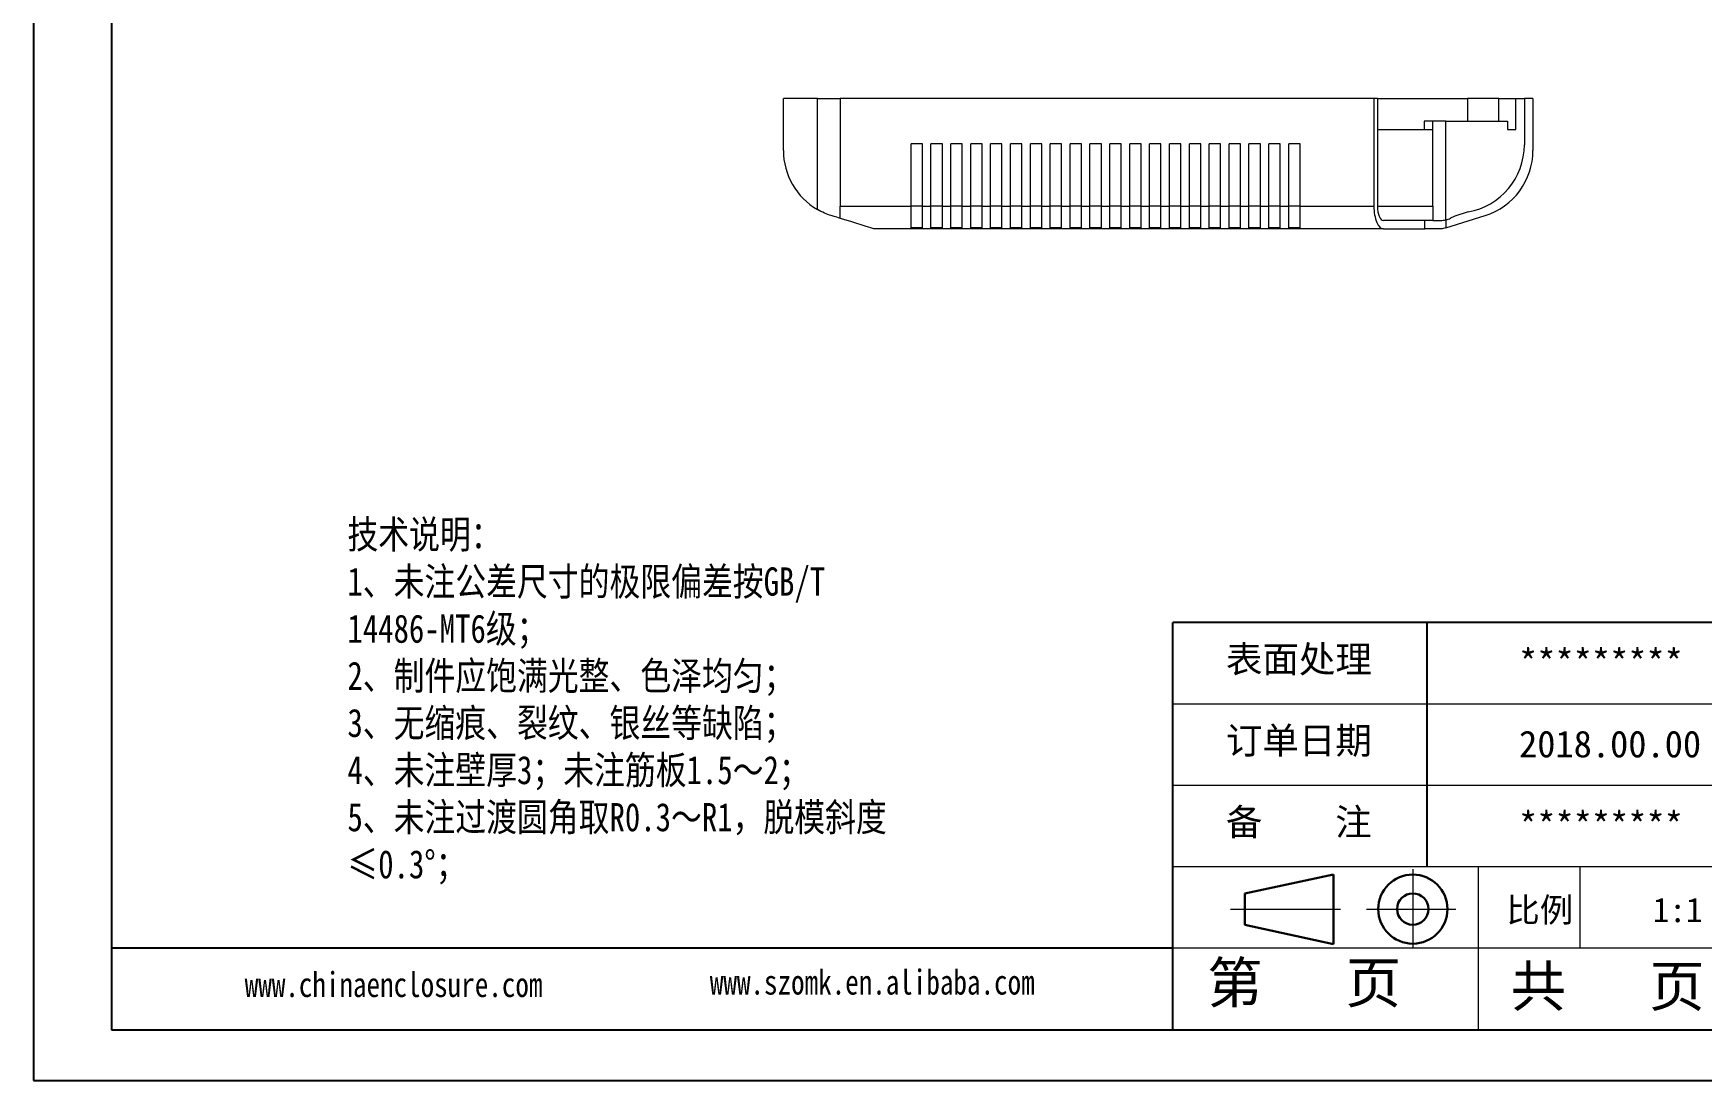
# Model space of a CAD drawing. Header units: inches. Extents: x 1696 to 3185, y 390 to 766.
# Drawn here: x 2652.8 to 2946.6, y 389.6 to 574 of the extents above; entities that cross this region are included whole.
import ezdxf

# ---------------------------------------------------------------- set-up
doc = ezdxf.new("R2010")
doc.units = ezdxf.units.IN
doc.header["$LTSCALE"] = 15
doc.linetypes.add('CENTER2', pattern=[28.575, 19.05, -3.175, 3.175, -3.175])
doc.layers.add('文字', color=81, linetype='Continuous')
for name, color, linetype, lineweight in [('粗实线', 7, 'Continuous', 30), ('细实线', 3, 'Continuous', 9), ('细点划线', 2, 'CENTER2', 9)]:
    doc.layers.add(name, color=color, linetype=linetype, lineweight=lineweight)
doc.styles.get("Standard").update_dxf_attribs({"font": 'txt', "bigfont": 'gbcbig.shx'})
doc.styles.add('宋体', font='', dxfattribs={"width": 0.8, "height": 3.5})
doc.styles.get('宋体').set_extended_font_data('SimSun')

msp = doc.modelspace()

# ---------------------------------------------------------------- linework, layer by layer
for p, q in [((2652.777, 765.847), (2652.777, 389.613)), ((2666.545, 756.889), (2666.545, 398.571)), ((2652.777, 563.796), (2652.777, 389.613)), ((2960.93, 470.235), (2853.435, 470.235)), ((2853.435, 398.571), (2853.435, 470.235)), ((2898.225, 427.237), (2898.225, 470.235)), ((2853.435, 412.904), (2666.545, 412.904)), ((2666.545, 398.571), (3175.921, 398.571)), ((2652.777, 389.613), (3184.879, 389.613)), ((2652.777, 389.613), (2899.12, 389.613))]:
    msp.add_line(p, q)
at = {"color": 7, "linetype": 'Continuous', "lineweight": 15}
for p, q in [((2784.852, 553.353), (2784.852, 562.531)), ((2790.852, 562.531), (2784.852, 562.531)), ((2790.852, 542.961), (2790.852, 562.531)), ((2790.852, 562.531), (2794.852, 562.531)), ((2794.852, 562.531), (2794.852, 543.531)), ((2888.852, 562.531), (2794.852, 562.531)), ((2888.852, 562.531), (2888.852, 543.531)), ((2889.477, 562.531), (2888.852, 562.531)), ((2889.477, 562.531), (2889.477, 557.031)), ((2889.477, 562.531), (2905.352, 562.531)), ((2905.352, 562.531), (2905.352, 558.531)), ((2910.852, 562.531), (2905.352, 562.531)), ((2910.852, 562.531), (2913.852, 562.531)), ((2913.852, 557.031), (2913.852, 562.531)), ((2913.852, 562.531), (2915.352, 562.531)), ((2915.352, 562.531), (2915.352, 554.351)), ((2916.852, 562.531), (2915.352, 562.531)), ((2916.852, 562.531), (2916.852, 553.353)), ((2899.211, 558.531), (2897.711, 558.531)), ((2897.711, 558.531), (2897.711, 557.031)), ((2899.211, 557.031), (2899.211, 558.531)), ((2901.519, 558.531), (2899.211, 558.531)), ((2901.519, 541.141), (2901.519, 558.531)), ((2901.519, 558.531), (2912.352, 558.531)), ((2912.352, 558.531), (2912.352, 557.031)), ((2889.477, 557.031), (2889.477, 543.531)), ((2889.477, 557.031), (2899.211, 557.031)), ((2899.211, 543.531), (2899.211, 557.031)), ((2912.352, 557.031), (2913.852, 557.031)), ((2809.352, 554.531), (2807.352, 554.531)), ((2807.352, 543.531), (2807.352, 554.531)), ((2809.352, 543.531), (2809.352, 554.531)), ((2812.852, 554.531), (2810.852, 554.531)), ((2810.852, 543.531), (2810.852, 554.531)), ((2812.852, 543.531), (2812.852, 554.531)), ((2816.352, 554.531), (2814.352, 554.531)), ((2814.352, 543.531), (2814.352, 554.531)), ((2816.352, 543.531), (2816.352, 554.531)), ((2819.852, 554.531), (2817.852, 554.531)), ((2817.852, 543.531), (2817.852, 554.531)), ((2819.852, 543.531), (2819.852, 554.531)), ((2823.352, 554.531), (2821.352, 554.531)), ((2821.352, 543.531), (2821.352, 554.531)), ((2823.352, 543.531), (2823.352, 554.531)), ((2826.852, 554.531), (2824.852, 554.531)), ((2824.852, 543.531), (2824.852, 554.531)), ((2826.852, 543.531), (2826.852, 554.531)), ((2830.352, 554.531), (2828.352, 554.531)), ((2828.352, 543.531), (2828.352, 554.531)), ((2830.352, 543.531), (2830.352, 554.531)), ((2833.852, 554.531), (2831.852, 554.531)), ((2831.852, 543.531), (2831.852, 554.531)), ((2833.852, 543.531), (2833.852, 554.531)), ((2837.352, 554.531), (2835.352, 554.531)), ((2835.352, 543.531), (2835.352, 554.531)), ((2837.352, 543.531), (2837.352, 554.531)), ((2840.852, 554.531), (2838.852, 554.531)), ((2838.852, 543.531), (2838.852, 554.531)), ((2840.852, 543.531), (2840.852, 554.531)), ((2844.352, 554.531), (2842.352, 554.531)), ((2842.352, 543.531), (2842.352, 554.531)), ((2844.352, 543.531), (2844.352, 554.531)), ((2847.852, 554.531), (2845.852, 554.531)), ((2845.852, 543.531), (2845.852, 554.531)), ((2847.852, 543.531), (2847.852, 554.531)), ((2851.352, 554.531), (2849.352, 554.531)), ((2849.352, 543.531), (2849.352, 554.531)), ((2851.352, 543.531), (2851.352, 554.531)), ((2854.852, 554.531), (2852.852, 554.531)), ((2852.852, 543.531), (2852.852, 554.531)), ((2854.852, 543.531), (2854.852, 554.531)), ((2858.352, 554.531), (2856.352, 554.531)), ((2856.352, 543.531), (2856.352, 554.531)), ((2858.352, 543.531), (2858.352, 554.531)), ((2861.852, 554.531), (2859.852, 554.531)), ((2859.852, 543.531), (2859.852, 554.531)), ((2861.852, 543.531), (2861.852, 554.531)), ((2865.352, 554.531), (2863.352, 554.531)), ((2863.352, 543.531), (2863.352, 554.531)), ((2865.352, 543.531), (2865.352, 554.531)), ((2868.852, 554.531), (2866.852, 554.531)), ((2866.852, 543.531), (2866.852, 554.531)), ((2868.852, 543.531), (2868.852, 554.531)), ((2872.352, 554.531), (2870.352, 554.531)), ((2870.352, 543.531), (2870.352, 554.531)), ((2872.352, 543.531), (2872.352, 554.531)), ((2875.852, 554.531), (2873.852, 554.531)), ((2873.852, 543.531), (2873.852, 554.531)), ((2875.852, 543.531), (2875.852, 554.531)), ((2794.852, 543.531), (2807.352, 543.531)), ((2794.852, 541.406), (2794.852, 543.531)), ((2807.352, 539.531), (2807.352, 543.531)), ((2809.352, 543.531), (2807.352, 543.531)), ((2809.352, 543.531), (2810.852, 543.531)), ((2809.352, 539.531), (2809.352, 543.531)), ((2810.852, 539.531), (2810.852, 543.531)), ((2812.852, 543.531), (2810.852, 543.531)), ((2812.852, 543.531), (2814.352, 543.531)), ((2812.852, 539.531), (2812.852, 543.531)), ((2814.352, 539.531), (2814.352, 543.531)), ((2816.352, 543.531), (2814.352, 543.531)), ((2816.352, 543.531), (2817.852, 543.531)), ((2816.352, 539.531), (2816.352, 543.531)), ((2817.852, 539.531), (2817.852, 543.531)), ((2819.852, 543.531), (2817.852, 543.531)), ((2819.852, 543.531), (2821.352, 543.531)), ((2819.852, 539.531), (2819.852, 543.531)), ((2821.352, 539.531), (2821.352, 543.531)), ((2823.352, 543.531), (2821.352, 543.531)), ((2823.352, 543.531), (2824.852, 543.531)), ((2823.352, 539.531), (2823.352, 543.531)), ((2824.852, 539.531), (2824.852, 543.531)), ((2826.852, 543.531), (2824.852, 543.531)), ((2826.852, 543.531), (2828.352, 543.531)), ((2826.852, 539.531), (2826.852, 543.531)), ((2828.352, 539.531), (2828.352, 543.531)), ((2830.352, 543.531), (2828.352, 543.531)), ((2830.352, 543.531), (2831.852, 543.531)), ((2830.352, 539.531), (2830.352, 543.531)), ((2831.852, 539.531), (2831.852, 543.531)), ((2833.852, 543.531), (2831.852, 543.531)), ((2833.852, 543.531), (2835.352, 543.531)), ((2833.852, 539.531), (2833.852, 543.531)), ((2835.352, 539.531), (2835.352, 543.531)), ((2837.352, 543.531), (2835.352, 543.531)), ((2837.352, 543.531), (2838.852, 543.531)), ((2837.352, 539.531), (2837.352, 543.531)), ((2838.852, 539.531), (2838.852, 543.531)), ((2840.852, 543.531), (2838.852, 543.531)), ((2840.852, 543.531), (2842.352, 543.531)), ((2840.852, 539.531), (2840.852, 543.531)), ((2842.352, 539.531), (2842.352, 543.531)), ((2844.352, 543.531), (2842.352, 543.531)), ((2844.352, 543.531), (2845.852, 543.531)), ((2844.352, 539.531), (2844.352, 543.531)), ((2845.852, 539.531), (2845.852, 543.531)), ((2847.852, 543.531), (2845.852, 543.531)), ((2847.852, 543.531), (2849.352, 543.531)), ((2847.852, 539.531), (2847.852, 543.531)), ((2849.352, 539.531), (2849.352, 543.531)), ((2851.352, 543.531), (2849.352, 543.531)), ((2851.352, 543.531), (2852.852, 543.531)), ((2851.352, 539.531), (2851.352, 543.531)), ((2852.852, 539.531), (2852.852, 543.531)), ((2854.852, 543.531), (2852.852, 543.531)), ((2854.852, 543.531), (2856.352, 543.531)), ((2854.852, 539.531), (2854.852, 543.531)), ((2856.352, 539.531), (2856.352, 543.531)), ((2858.352, 543.531), (2856.352, 543.531)), ((2858.352, 543.531), (2859.852, 543.531)), ((2858.352, 539.531), (2858.352, 543.531)), ((2859.852, 539.531), (2859.852, 543.531)), ((2861.852, 543.531), (2859.852, 543.531)), ((2861.852, 543.531), (2863.352, 543.531)), ((2861.852, 539.531), (2861.852, 543.531)), ((2863.352, 539.531), (2863.352, 543.531)), ((2865.352, 543.531), (2863.352, 543.531)), ((2865.352, 543.531), (2866.852, 543.531)), ((2865.352, 539.531), (2865.352, 543.531)), ((2866.852, 539.531), (2866.852, 543.531)), ((2868.852, 543.531), (2866.852, 543.531)), ((2868.852, 543.531), (2870.352, 543.531)), ((2868.852, 539.531), (2868.852, 543.531)), ((2870.352, 539.531), (2870.352, 543.531)), ((2872.352, 543.531), (2870.352, 543.531)), ((2872.352, 543.531), (2873.852, 543.531)), ((2872.352, 539.531), (2872.352, 543.531)), ((2873.852, 539.531), (2873.852, 543.531)), ((2875.852, 543.531), (2873.852, 543.531)), ((2875.852, 543.531), (2888.852, 543.531)), ((2875.852, 539.531), (2875.852, 543.531)), ((2889.477, 543.531), (2899.211, 543.531)), ((2899.211, 543.531), (2899.211, 541.031)), ((2899.211, 541.031), (2890.519, 541.031)), ((2897.827, 539.531), (2897.827, 541.031)), ((2899.211, 541.031), (2900.59, 541.031)), ((2901.519, 539.739), (2908.432, 541.9)), ((2901.519, 541.141), (2901.519, 539.739)), ((2903.084, 541.8), (2902.353, 541.441)), ((2905.424, 542.531), (2903.084, 541.8)), ((2807.352, 539.531), (2800.852, 539.531)), ((2809.352, 539.731), (2807.352, 539.731)), ((2809.352, 539.531), (2807.352, 539.531)), ((2810.852, 539.531), (2809.352, 539.531)), ((2812.852, 539.731), (2810.852, 539.731)), ((2812.852, 539.531), (2810.852, 539.531)), ((2814.352, 539.531), (2812.852, 539.531)), ((2816.352, 539.731), (2814.352, 539.731)), ((2816.352, 539.531), (2814.352, 539.531)), ((2817.852, 539.531), (2816.352, 539.531)), ((2819.852, 539.731), (2817.852, 539.731)), ((2819.852, 539.531), (2817.852, 539.531)), ((2821.352, 539.531), (2819.852, 539.531)), ((2823.352, 539.731), (2821.352, 539.731)), ((2823.352, 539.531), (2821.352, 539.531)), ((2824.852, 539.531), (2823.352, 539.531)), ((2826.852, 539.731), (2824.852, 539.731)), ((2826.852, 539.531), (2824.852, 539.531)), ((2828.352, 539.531), (2826.852, 539.531)), ((2830.352, 539.731), (2828.352, 539.731)), ((2830.352, 539.531), (2828.352, 539.531)), ((2831.852, 539.531), (2830.352, 539.531)), ((2833.852, 539.731), (2831.852, 539.731)), ((2833.852, 539.531), (2831.852, 539.531)), ((2835.352, 539.531), (2833.852, 539.531)), ((2837.352, 539.731), (2835.352, 539.731)), ((2837.352, 539.531), (2835.352, 539.531)), ((2838.852, 539.531), (2837.352, 539.531)), ((2840.852, 539.731), (2838.852, 539.731)), ((2840.852, 539.531), (2838.852, 539.531)), ((2842.352, 539.531), (2840.852, 539.531)), ((2844.352, 539.731), (2842.352, 539.731)), ((2844.352, 539.531), (2842.352, 539.531)), ((2845.852, 539.531), (2844.352, 539.531)), ((2847.852, 539.731), (2845.852, 539.731)), ((2847.852, 539.531), (2845.852, 539.531)), ((2849.352, 539.531), (2847.852, 539.531)), ((2851.352, 539.731), (2849.352, 539.731)), ((2851.352, 539.531), (2849.352, 539.531)), ((2852.852, 539.531), (2851.352, 539.531)), ((2854.852, 539.731), (2852.852, 539.731)), ((2854.852, 539.531), (2852.852, 539.531)), ((2856.352, 539.531), (2854.852, 539.531)), ((2858.352, 539.731), (2856.352, 539.731)), ((2858.352, 539.531), (2856.352, 539.531)), ((2859.852, 539.531), (2858.352, 539.531)), ((2861.852, 539.731), (2859.852, 539.731)), ((2861.852, 539.531), (2859.852, 539.531)), ((2863.352, 539.531), (2861.852, 539.531)), ((2865.352, 539.731), (2863.352, 539.731)), ((2865.352, 539.531), (2863.352, 539.531)), ((2866.852, 539.531), (2865.352, 539.531)), ((2868.852, 539.731), (2866.852, 539.731)), ((2868.852, 539.531), (2866.852, 539.531)), ((2870.352, 539.531), (2868.852, 539.531)), ((2872.352, 539.731), (2870.352, 539.731)), ((2872.352, 539.531), (2870.352, 539.531)), ((2873.852, 539.531), (2872.352, 539.531)), ((2875.852, 539.731), (2873.852, 539.731)), ((2875.852, 539.531), (2873.852, 539.531)), ((2890.519, 539.531), (2875.852, 539.531)), ((2890.519, 539.531), (2897.827, 539.531)), ((2900.852, 539.531), (2897.827, 539.531))]:
    msp.add_line(p, q, dxfattribs=at)
at = {"color": 8, "linetype": 'Continuous', "lineweight": 15}
msp.add_line((2910.852, 558.531), (2910.852, 562.531), dxfattribs=at)
at = {"color": 7, "linetype": 'Continuous', "lineweight": 15, "flags": 128}
for points in [[(2794.852, 541.406), (2794.785, 541.427), (2794.584, 541.49), (2794.257, 541.592), (2793.815, 541.73), (2793.273, 541.9)], [(2800.852, 539.531), (2800.787, 539.552), (2800.592, 539.613), (2800.269, 539.714), (2799.821, 539.854), (2799.252, 540.031), (2798.57, 540.244), (2797.78, 540.491), (2796.891, 540.769), (2795.912, 541.075), (2794.852, 541.406)], [(2901.519, 539.739), (2901.296, 539.67), (2901.074, 539.6), (2900.852, 539.531)]]:
    msp.add_lwpolyline(points, dxfattribs=at)
at = {"color": 7, "linetype": 'Continuous', "lineweight": 15}
for centre, radius, start, end in [((2796.852, 553.353), 12, 180, 240), ((2903.352, 554.351), 12, 279.93846, 0), ((2904.852, 553.353), 12, 287.35402, 0), ((2900.59, 545.031), 4, 283.43799, 296.16581)]:
    msp.add_arc(centre, radius, start, end, dxfattribs=at)
for major_axis in [(0, 4), (0, 2.5)]:
    msp.add_ellipse((2890.519, 543.531), major_axis=major_axis, ratio=0.4166667, start_param=1.5707963, end_param=3.1415927, dxfattribs=at)
for points in [[(2793.273, 541.9), (2792.907, 542.014), (2792.511, 542.157), (2791.677, 542.517), (2791.262, 542.724), (2790.852, 542.961)], [(2900.59, 541.031), (2900.739, 541.031), (2900.892, 541.04), (2901.203, 541.075), (2901.362, 541.103), (2901.519, 541.141)]]:
    msp.add_open_spline(points, degree=3, knots=[0, 0, 0, 0, 0.5, 0.5, 1, 1, 1, 1], dxfattribs=at)
at = {"layer": '粗实线', "color": 7}
for p, q in [((2881.762, 425.896), (2866.101, 422.576)), ((2881.762, 425.896), (2881.762, 413.622)), ((2866.101, 422.576), (2866.101, 417.038)), ((2866.101, 417.038), (2881.762, 413.622))]:
    msp.add_line(p, q, dxfattribs=at)
for radius in [6.089, 2.769]:
    msp.add_circle((2895.7, 419.807), radius, dxfattribs=at)
at = {"layer": '细实线', "color": 7}
for p, q in [((2960.93, 455.902), (2853.435, 455.902)), ((2960.93, 441.569), (2853.435, 441.569)), ((3175.921, 427.237), (2853.435, 427.237)), ((2907.182, 427.237), (2907.182, 398.571)), ((2925.098, 427.237), (2925.098, 412.904)), ((2960.93, 412.904), (2853.435, 412.904))]:
    msp.add_line(p, q, dxfattribs=at)
at = {"layer": '细点划线', "color": 7}
for p, q in [((2895.7, 426.816), (2895.7, 412.904)), ((2863.604, 419.807), (2882.961, 419.807)), ((2887.557, 419.807), (2903.293, 419.807))]:
    msp.add_line(p, q, dxfattribs=at)

# ---------------------------------------------------------------- texts
at = {"char_height": 4.71356, "width": 2678.95232, "attachment_point": 1}
for s, insert in [('{\\fSimHei|b0|i0|c134|p49;表面处理}', (2862.782, 466.167)), ('{\\fSimHei|b0|i0|c134|p49;*********}', (2914.408, 465.561)), ('{\\fSimHei|b0|i0|c134|p49;订单日期}', (2862.782, 451.834)), ('{\\fSimHei|b0|i0|c134|p49;2018.00.00}', (2914.408, 451.228)), ('{\\fSimHei|b0|i0|c134|p49;备    注}', (2862.782, 437.502)), ('{\\fSimHei|b0|i0|c134|p49;*********}', (2914.408, 436.896))]:
    msp.add_mtext(s, dxfattribs=dict(at, insert=insert))
at = {"layer": '文字', "color": 0, "attachment_point": 1, "style": '宋体'}
for s, insert, char_height, width in [('{\\H1.111x;技术说明：\\P1、未注公差尺寸的极限偏差按GB/T 14486-MT6级；\\P2、制件应饱满光整、色泽均匀；\\P3、无缩痕、裂纹、银丝等缺陷；\\P4、未注壁厚3；未注筋板1.5～2；\\P5、未注过渡圆角取R0.3～R1，脱模斜度≤0.3%%D；}', (2708.086, 488.259), 4.47898, 100.88626), ('www.chinaenclosure.com', (2689.994, 408.71), 4.37944, 76.94262), ('www.szomk.en.alibaba.com', (2771.908, 409.143), 4.37944, 76.94262)]:
    msp.add_mtext(s, dxfattribs=dict(at, insert=insert, char_height=char_height, width=width))
at = {"layer": '细实线', "color": 7, "attachment_point": 1}
for s, insert, char_height, width in [('{\\fSimSun|b0|i0|c134|p54;比例}', (2912.199, 421.808), 4.29982, 18.87486), ('{\\fSimSun|b0|i0|c134|p54;1:1}', (2937.953, 421.808), 4.29982, 18.87486), ('{\\fSimSun|b0|i0|c134|p54;第   页}', (2859.465, 410.44), 7.16636, 53.74771), ('{\\fSimSun|b0|i0|c134|p54; 共   页}', (2908.059, 409.831), 7.16636, 53.74771)]:
    msp.add_mtext(s, dxfattribs=dict(at, insert=insert, char_height=char_height, width=width))

doc.saveas('drawing.dxf')
